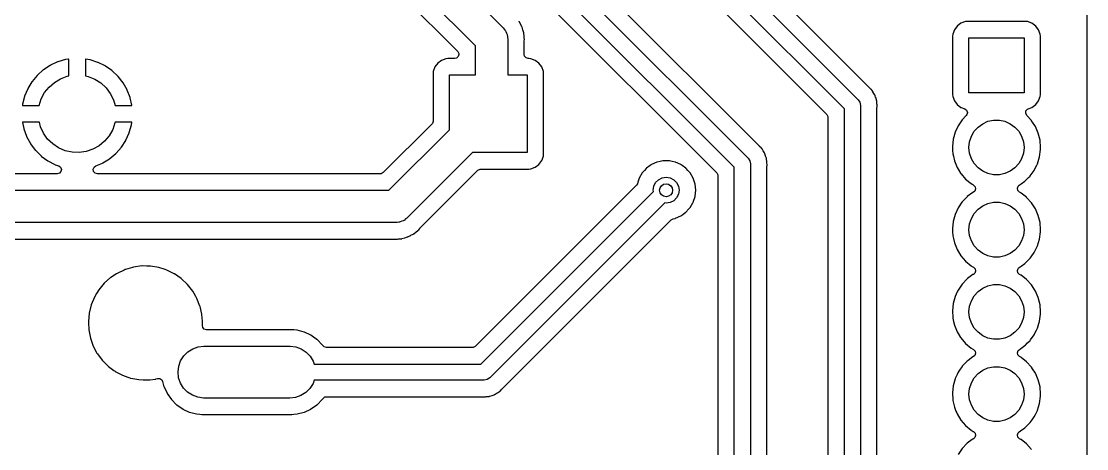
# Model space of a CAD drawing. Extents: x 132 to 182, y -154 to -53.
# Drawn here: x 149.43 to 182.34, y -97.95 to -84.75 of the extents above; entities that cross this region are included whole.
import ezdxf

# ---------------------------------------------------------------- set-up
doc = ezdxf.new("R2010")
doc.units = 0
doc.layers.add('BLACK', color=7, linetype='CONTINUOUS')

msp = doc.modelspace()

# ---------------------------------------------------------------- linework, layer by layer
at = {"layer": 'BLACK', "linetype": 'CONTINUOUS'}
for p, q in [((182.339, -62.702), (182.339, -116.767)), ((160.731, -81.3639), (164.311, -84.9434)), ((163.457, -85.5041), (160.024, -82.0707)), ((165.165, -82.2615), (171.881, -88.9772)), ((172.231, -88.6085), (165.71, -82.0878)), ((171.454, -89.2576), (164.738, -82.5418)), ((159.849, -82.6151), (162.912, -85.6778)), ((164.388, -82.9106), (170.909, -89.4313)), ((171.688, -83.577), (175.28, -87.1692)), ((175.63, -86.8005), (172.233, -83.4033)), ((174.853, -87.4496), (171.261, -83.8573)), ((170.91, -84.2261), (174.308, -87.6233)), ((164.81, -84.7505), (164.807, -84.7451)), ((164.85, -84.8276), (164.81, -84.7505)), ((164.85, -84.8287), (164.85, -84.8276)), ((164.884, -84.8927), (164.85, -84.8287)), ((164.894, -84.9108), (164.884, -84.8927)), ((178.339, -84.8927), (178.252, -85.0093)), ((178.456, -84.8054), (178.339, -84.8927)), ((178.592, -84.7543), (178.456, -84.8054)), ((178.654, -84.7475), (178.592, -84.7543)), ((180.451, -84.7475), (178.654, -84.7475)), ((180.513, -84.7543), (180.451, -84.7475)), ((180.649, -84.8054), (180.513, -84.7543)), ((180.766, -84.8927), (180.649, -84.8054)), ((180.853, -85.0093), (180.766, -84.8927)), ((164.311, -84.9434), (164.315, -84.9478)), ((164.315, -84.9478), (164.345, -84.989)), ((164.345, -84.989), (164.378, -85.0276)), ((164.378, -85.0276), (164.387, -85.046)), ((164.387, -85.046), (164.398, -85.0623)), ((164.398, -85.0623), (164.416, -85.1102)), ((164.416, -85.1102), (164.437, -85.1567)), ((164.437, -85.1567), (164.44, -85.1766)), ((164.44, -85.1766), (164.447, -85.1956)), ((164.447, -85.1956), (164.45, -85.2465)), ((164.895, -84.9159), (164.894, -84.9108)), ((164.898, -84.9207), (164.895, -84.9159)), ((164.9, -84.9266), (164.898, -84.9207)), ((164.924, -85.01), (164.9, -84.9266)), ((164.9, -84.9266), (164.9, -84.9266)), ((164.924, -85.0112), (164.924, -85.01)), ((164.951, -85.1002), (164.924, -85.0112)), ((164.952, -85.1055), (164.951, -85.1002)), ((164.953, -85.1106), (164.952, -85.1055)), ((164.954, -85.1167), (164.953, -85.1106)), ((164.961, -85.2032), (164.954, -85.1167)), ((164.961, -85.2045), (164.961, -85.2032)), ((164.964, -85.2353), (164.961, -85.2045)), ((164.965, -85.2472), (164.964, -85.2353)), ((178.201, -85.1457), (178.194, -85.2079)), ((178.194, -85.2079), (178.194, -87.0041)), ((178.252, -85.0093), (178.201, -85.1457)), ((180.904, -85.1457), (180.853, -85.0093)), ((180.911, -85.2079), (180.904, -85.1457)), ((180.911, -87.0041), (180.911, -85.2079)), ((163.457, -86.4046), (163.457, -85.5041)), ((164.45, -85.2465), (164.457, -85.297)), ((164.457, -85.297), (164.457, -86.4046)), ((164.965, -85.2503), (164.965, -85.2472)), ((164.966, -85.2528), (164.965, -85.2503)), ((164.965, -85.3588), (164.966, -85.3452)), ((164.965, -85.7701), (164.965, -85.3588)), ((164.966, -85.2576), (164.966, -85.2528)), ((164.97, -85.3076), (164.966, -85.2576)), ((164.966, -85.3452), (164.97, -85.3137)), ((164.97, -85.3137), (164.97, -85.3076)), ((164.97, -85.3137), (164.97, -85.3137)), ((178.703, -86.956), (178.703, -85.256)), ((178.703, -85.256), (180.403, -85.256)), ((180.403, -85.256), (180.403, -86.956)), ((162.875, -85.8847), (162.822, -85.8961)), ((162.928, -85.8382), (162.875, -85.8847)), ((162.912, -85.6778), (162.946, -85.7401)), ((162.948, -85.7701), (162.928, -85.8382)), ((162.946, -85.7401), (162.948, -85.7669)), ((162.948, -85.7669), (162.948, -85.7701)), ((164.977, -85.8224), (164.965, -85.7701)), ((165.023, -85.8761), (164.977, -85.8224)), ((165.091, -85.8961), (165.023, -85.8761)), ((150.321, -86.1091), (150.117, -86.2432)), ((150.329, -86.1046), (150.321, -86.1091)), ((150.551, -86.0022), (150.329, -86.1046)), ((150.56, -85.999), (150.551, -86.0022)), ((150.795, -85.9305), (150.56, -85.999)), ((150.804, -85.9286), (150.795, -85.9305)), ((150.884, -85.9178), (150.804, -85.9286)), ((150.897, -85.9198), (150.884, -85.9178)), ((150.901, -85.9335), (150.897, -85.9198)), ((150.901, -86.4358), (150.901, -85.9335)), ((151.414, -85.92), (151.409, -85.9341)), ((151.409, -85.9341), (151.409, -86.4367)), ((151.427, -85.9183), (151.414, -85.92)), ((151.551, -85.9384), (151.427, -85.9183)), ((151.56, -85.9406), (151.551, -85.9384)), ((151.793, -86.0151), (151.56, -85.9406)), ((151.801, -86.0186), (151.793, -86.0151)), ((152.021, -86.1267), (151.801, -86.0186)), ((152.029, -86.1315), (152.021, -86.1267)), ((152.229, -86.2709), (152.029, -86.1315)), ((162.205, -86.1579), (162.154, -86.2943)), ((162.292, -86.0413), (162.205, -86.1579)), ((162.409, -85.954), (162.292, -86.0413)), ((162.545, -85.9029), (162.409, -85.954)), ((162.607, -85.8961), (162.545, -85.9029)), ((162.822, -85.8961), (162.607, -85.8961)), ((165.104, -85.8961), (165.091, -85.8961)), ((165.166, -85.9029), (165.104, -85.8961)), ((165.302, -85.954), (165.166, -85.9029)), ((165.419, -86.0413), (165.302, -85.954)), ((165.506, -86.1579), (165.419, -86.0413)), ((165.557, -86.2943), (165.506, -86.1579)), ((149.92, -86.4184), (149.764, -86.6064)), ((149.927, -86.4117), (149.92, -86.4184)), ((150.109, -86.2489), (149.927, -86.4117)), ((150.117, -86.2432), (150.109, -86.2489)), ((150.45, -86.6338), (150.639, -86.5215)), ((150.639, -86.5215), (150.845, -86.4455)), ((150.845, -86.4455), (150.901, -86.4358)), ((151.409, -86.4367), (151.496, -86.454)), ((151.496, -86.454), (151.7, -86.5354)), ((151.7, -86.5354), (151.886, -86.6526)), ((152.237, -86.2767), (152.229, -86.2709)), ((152.415, -86.4443), (152.237, -86.2767)), ((152.421, -86.4511), (152.415, -86.4443)), ((152.572, -86.6431), (152.421, -86.4511)), ((162.154, -86.2943), (162.147, -86.3565)), ((162.147, -86.3565), (162.147, -87.8347)), ((162.655, -88.0975), (162.655, -86.4046)), ((162.655, -86.4046), (163.457, -86.4046)), ((164.457, -86.4046), (165.055, -86.4046)), ((165.055, -86.4046), (165.055, -88.8046)), ((165.564, -86.3565), (165.557, -86.2943)), ((165.564, -88.8527), (165.564, -86.3565)), ((149.627, -86.8313), (149.533, -87.0568)), ((149.632, -86.823), (149.627, -86.8313)), ((149.759, -86.614), (149.632, -86.823)), ((149.764, -86.6064), (149.759, -86.614)), ((150.149, -86.951), (150.285, -86.7786)), ((150.285, -86.7786), (150.45, -86.6338)), ((151.886, -86.6526), (152.047, -86.8016)), ((152.047, -86.8016), (152.179, -86.9776)), ((152.578, -86.6509), (152.572, -86.6431)), ((152.699, -86.8632), (152.578, -86.6509)), ((152.703, -86.8716), (152.699, -86.8632)), ((152.792, -87.0995), (152.703, -86.8716)), ((175.633, -86.8029), (175.63, -86.8005)), ((175.684, -86.8511), (175.633, -86.8029)), ((175.689, -86.8561), (175.684, -86.8511)), ((175.684, -86.8511), (175.684, -86.8511)), ((175.693, -86.8623), (175.689, -86.8561)), ((175.696, -86.8655), (175.693, -86.8623)), ((175.698, -86.8685), (175.696, -86.8655)), ((175.706, -86.8769), (175.698, -86.8685)), ((175.698, -86.8685), (175.698, -86.8685)), ((175.709, -86.8817), (175.706, -86.8769)), ((149.53, -87.0657), (149.47, -87.3026)), ((149.533, -87.0568), (149.53, -87.0657)), ((149.983, -87.3506), (150.047, -87.1454)), ((150.047, -87.1454), (150.149, -86.951)), ((152.179, -86.9776), (152.276, -87.1746)), ((152.276, -87.1746), (152.325, -87.3506)), ((152.794, -87.1084), (152.792, -87.0995)), ((152.846, -87.3367), (152.794, -87.1084)), ((175.28, -87.1692), (175.28, -87.1692)), ((175.28, -87.1692), (175.334, -87.2503)), ((175.743, -86.9393), (175.709, -86.8817)), ((175.709, -86.8817), (175.709, -86.8817)), ((175.746, -86.943), (175.743, -86.9393)), ((175.786, -87.0041), (175.746, -86.943)), ((175.788, -87.0109), (175.786, -87.0041)), ((175.791, -87.0164), (175.788, -87.0109)), ((175.794, -87.0218), (175.791, -87.0164)), ((175.797, -87.0281), (175.794, -87.0218)), ((175.8, -87.0351), (175.797, -87.0281)), ((175.82, -87.0975), (175.8, -87.0351)), ((175.8, -87.0351), (175.8, -87.0351)), ((175.821, -87.1017), (175.82, -87.0975)), ((175.846, -87.1703), (175.821, -87.1017)), ((175.847, -87.1776), (175.846, -87.1703)), ((175.848, -87.1834), (175.847, -87.1776)), ((175.85, -87.1894), (175.848, -87.1834)), ((175.852, -87.1964), (175.85, -87.1894)), ((175.852, -87.2037), (175.852, -87.1964)), ((175.858, -87.2691), (175.852, -87.2037)), ((175.852, -87.2037), (175.852, -87.2037)), ((178.194, -87.0041), (178.201, -87.0663)), ((178.201, -87.0663), (178.252, -87.2027)), ((178.252, -87.2027), (178.339, -87.3193)), ((180.403, -86.956), (178.703, -86.956)), ((180.766, -87.3193), (180.853, -87.2027)), ((180.853, -87.2027), (180.904, -87.0663)), ((180.904, -87.0663), (180.911, -87.0041)), ((149.468, -87.3118), (149.466, -87.3326)), ((149.466, -87.3326), (149.469, -87.3473)), ((149.47, -87.3026), (149.468, -87.3118)), ((149.469, -87.3473), (149.481, -87.3506)), ((149.481, -87.3506), (149.983, -87.3506)), ((152.325, -87.3506), (152.831, -87.3506)), ((152.831, -87.3506), (152.845, -87.3466)), ((152.845, -87.3466), (152.846, -87.3367)), ((174.853, -116.429), (174.853, -87.4496)), ((175.334, -87.2503), (175.353, -87.346)), ((175.353, -87.346), (175.353, -116.429)), ((175.858, -87.2735), (175.858, -87.2691)), ((175.861, -87.2981), (175.858, -87.2735)), ((175.861, -87.3017), (175.861, -87.2981)), ((175.861, -87.2981), (175.861, -87.2981)), ((175.861, -87.3098), (175.861, -87.3017)), ((175.862, -87.32), (175.861, -87.3098)), ((175.861, -87.4131), (175.863, -87.3941)), ((175.861, -116.512), (175.861, -87.4131)), ((175.864, -87.3473), (175.862, -87.32)), ((175.863, -87.3941), (175.865, -87.3799)), ((175.866, -87.3727), (175.864, -87.3473)), ((175.865, -87.3799), (175.866, -87.3727)), ((178.339, -87.3193), (178.456, -87.4066)), ((178.456, -87.4066), (178.464, -87.4098)), ((178.464, -87.4098), (178.464, -87.4098)), ((178.464, -87.4098), (178.573, -87.4505)), ((178.573, -87.4505), (178.63, -87.4932)), ((178.63, -87.4932), (178.655, -87.5597)), ((180.454, -87.5886), (180.463, -87.5181)), ((180.463, -87.5181), (180.508, -87.4634)), ((180.508, -87.4634), (180.534, -87.4497)), ((180.534, -87.4497), (180.641, -87.4098)), ((180.641, -87.4098), (180.649, -87.4066)), ((180.649, -87.4066), (180.766, -87.3193)), ((149.47, -87.8622), (149.468, -87.8781)), ((149.482, -87.8586), (149.47, -87.8622)), ((149.987, -87.8586), (149.482, -87.8586)), ((150.024, -88.0052), (149.987, -87.8586)), ((152.326, -87.8586), (152.322, -87.8847)), ((152.827, -87.8586), (152.326, -87.8586)), ((152.84, -87.8623), (152.827, -87.8586)), ((152.843, -87.8766), (152.84, -87.8623)), ((162.147, -87.8347), (162.127, -87.9028)), ((174.308, -87.6233), (174.342, -87.6856)), ((174.342, -87.6856), (174.344, -87.7124)), ((174.344, -87.7124), (174.344, -116.473)), ((178.493, -87.7881), (178.367, -87.9727)), ((178.62, -87.6556), (178.493, -87.7881)), ((178.639, -87.6291), (178.62, -87.6556)), ((178.655, -87.5597), (178.639, -87.6291)), ((179.128, -87.9099), (179.29, -87.8376)), ((179.29, -87.8376), (179.464, -87.8007)), ((179.464, -87.8007), (179.641, -87.8007)), ((179.641, -87.8007), (179.815, -87.8376)), ((179.815, -87.8376), (179.978, -87.9099)), ((180.485, -87.6525), (180.454, -87.5886)), ((180.629, -87.8105), (180.485, -87.6525)), ((180.633, -87.8143), (180.629, -87.8105)), ((180.635, -87.8186), (180.633, -87.8143)), ((180.664, -87.8623), (180.635, -87.8186)), ((180.635, -87.8186), (180.635, -87.8186)), ((180.754, -88.0018), (180.664, -87.8623)), ((149.468, -87.8781), (149.504, -88.0577)), ((149.504, -88.0577), (149.506, -88.0667)), ((149.506, -88.0667), (149.589, -88.2968)), ((150.116, -88.2046), (150.024, -88.0052)), ((152.252, -88.0927), (152.144, -88.2843)), ((152.322, -87.8847), (152.252, -88.0927)), ((152.663, -88.4176), (152.763, -88.1947)), ((152.763, -88.1947), (152.766, -88.1859)), ((152.766, -88.1859), (152.833, -87.9506)), ((152.833, -87.9506), (152.834, -87.9414)), ((152.834, -87.9414), (152.843, -87.8766)), ((162.11, -87.9238), (160.611, -89.4223)), ((160.785, -89.9677), (162.655, -88.0975)), ((162.127, -87.9028), (162.11, -87.9238)), ((178.273, -88.1753), (178.214, -88.3906)), ((178.367, -87.9727), (178.273, -88.1753)), ((178.776, -88.3003), (178.865, -88.1464)), ((178.865, -88.1464), (178.984, -88.0143)), ((178.984, -88.0143), (179.128, -87.9099)), ((179.978, -87.9099), (180.121, -88.0143)), ((180.121, -88.0143), (180.24, -88.1464)), ((180.24, -88.1464), (180.329, -88.3003)), ((180.843, -88.2067), (180.754, -88.0018)), ((149.589, -88.2968), (149.593, -88.3054)), ((149.593, -88.3054), (149.709, -88.5208)), ((149.709, -88.5208), (149.714, -88.5286)), ((150.243, -88.3839), (150.116, -88.2046)), ((150.4, -88.5372), (150.243, -88.3839)), ((152.004, -88.4531), (151.835, -88.5936)), ((152.144, -88.2843), (152.004, -88.4531)), ((152.526, -88.6315), (152.658, -88.4258)), ((152.658, -88.4258), (152.663, -88.4176)), ((178.214, -88.3906), (178.19, -88.6127)), ((178.703, -88.646), (178.721, -88.4693)), ((178.721, -88.4693), (178.776, -88.3003)), ((180.329, -88.3003), (180.384, -88.4693)), ((180.384, -88.4693), (180.403, -88.646)), ((180.897, -88.4234), (180.843, -88.2067)), ((180.916, -88.646), (180.897, -88.4234)), ((149.714, -88.5286), (149.86, -88.7246)), ((149.86, -88.7246), (149.866, -88.7316)), ((149.866, -88.7316), (150.04, -88.9037)), ((150.583, -88.6592), (150.4, -88.5372)), ((150.785, -88.7459), (150.583, -88.6592)), ((150.999, -88.7943), (150.785, -88.7459)), ((151.218, -88.803), (150.999, -88.7943)), ((151.436, -88.7714), (151.218, -88.803)), ((151.643, -88.7009), (151.436, -88.7714)), ((151.835, -88.5936), (151.643, -88.7009)), ((152.166, -88.9873), (152.352, -88.8293)), ((152.352, -88.8293), (152.359, -88.8227)), ((152.359, -88.8227), (152.52, -88.6389)), ((152.52, -88.6389), (152.526, -88.6315)), ((163.363, -88.8046), (161.346, -90.8213)), ((165.055, -88.8046), (163.363, -88.8046)), ((165.557, -88.9149), (165.564, -88.8527)), ((172.234, -88.6109), (172.231, -88.6085)), ((172.285, -88.6591), (172.234, -88.6109)), ((172.29, -88.6641), (172.285, -88.6591)), ((172.285, -88.6591), (172.285, -88.6591)), ((172.294, -88.6703), (172.29, -88.6641)), ((172.297, -88.6735), (172.294, -88.6703)), ((172.299, -88.6765), (172.297, -88.6735)), ((172.307, -88.6849), (172.299, -88.6765)), ((172.299, -88.6765), (172.299, -88.6765)), ((172.31, -88.6897), (172.307, -88.6849)), ((172.344, -88.7473), (172.31, -88.6897)), ((172.31, -88.6897), (172.31, -88.6897)), ((172.347, -88.751), (172.344, -88.7473)), ((172.387, -88.8121), (172.347, -88.751)), ((172.389, -88.8189), (172.387, -88.8121)), ((172.392, -88.8244), (172.389, -88.8189)), ((172.395, -88.8298), (172.392, -88.8244)), ((172.398, -88.8361), (172.395, -88.8298)), ((172.401, -88.8431), (172.398, -88.8361)), ((172.421, -88.9055), (172.401, -88.8431)), ((172.401, -88.8431), (172.401, -88.8431)), ((178.19, -88.6127), (178.19, -88.6178)), ((178.19, -88.6178), (178.19, -88.6179)), ((178.19, -88.6179), (178.198, -88.7473)), ((178.198, -88.7473), (178.203, -88.8357)), ((178.203, -88.8357), (178.204, -88.8408)), ((178.204, -88.8408), (178.204, -88.8408)), ((178.204, -88.8408), (178.221, -88.9149)), ((178.721, -88.8227), (178.703, -88.646)), ((178.776, -88.9917), (178.721, -88.8227)), ((180.384, -88.8227), (180.329, -88.9917)), ((180.403, -88.646), (180.384, -88.8227)), ((180.885, -88.9341), (180.914, -88.7126)), ((180.914, -88.7092), (180.916, -88.6494)), ((180.914, -88.7126), (180.914, -88.7092)), ((180.916, -88.6494), (180.916, -88.646)), ((180.916, -88.6494), (180.916, -88.6494)), ((150.04, -88.9037), (150.047, -88.9098)), ((150.047, -88.9098), (150.244, -89.0544)), ((150.244, -89.0544), (150.252, -89.0593)), ((150.252, -89.0593), (150.468, -89.1731)), ((150.468, -89.1731), (150.477, -89.1769)), ((150.477, -89.1769), (150.584, -89.2143)), ((151.728, -89.2174), (151.942, -89.1257)), ((151.942, -89.1257), (151.95, -89.1214)), ((151.95, -89.1214), (152.158, -88.9927)), ((152.158, -88.9927), (152.166, -88.9873)), ((165.302, -89.2552), (165.419, -89.1679)), ((165.419, -89.1679), (165.506, -89.0513)), ((165.506, -89.0513), (165.557, -88.9149)), ((168.886, -89.1805), (168.856, -89.2021)), ((168.891, -89.1766), (168.886, -89.1805)), ((168.886, -89.1805), (168.886, -89.1805)), ((168.897, -89.1739), (168.891, -89.1766)), ((169.06, -89.1016), (168.897, -89.1739)), ((168.897, -89.1739), (168.897, -89.1739)), ((169.066, -89.0989), (169.06, -89.1016)), ((169.06, -89.1016), (169.06, -89.1016)), ((169.159, -89.0791), (169.066, -89.0989)), ((169.246, -89.0606), (169.159, -89.0791)), ((169.253, -89.0592), (169.246, -89.0606)), ((169.246, -89.0606), (169.246, -89.0606)), ((169.443, -89.0592), (169.253, -89.0592)), ((169.45, -89.0606), (169.443, -89.0592)), ((169.537, -89.0791), (169.45, -89.0606)), ((169.45, -89.0606), (169.45, -89.0606)), ((169.63, -89.0989), (169.537, -89.0791)), ((169.636, -89.1016), (169.63, -89.0989)), ((169.799, -89.1739), (169.636, -89.1016)), ((169.636, -89.1016), (169.636, -89.1016)), ((169.805, -89.1766), (169.799, -89.1739)), ((169.799, -89.1739), (169.799, -89.1739)), ((169.81, -89.1805), (169.805, -89.1766)), ((169.84, -89.2021), (169.81, -89.1805)), ((169.81, -89.1805), (169.81, -89.1805)), ((171.881, -88.9772), (171.935, -89.0583)), ((171.935, -89.0583), (171.954, -89.154)), ((171.954, -89.154), (171.954, -115.473)), ((172.422, -88.9097), (172.421, -88.9055)), ((172.447, -88.9783), (172.422, -88.9097)), ((172.448, -88.9856), (172.447, -88.9783)), ((172.449, -88.9914), (172.448, -88.9856)), ((172.451, -88.9974), (172.449, -88.9914)), ((172.453, -89.0044), (172.451, -88.9974)), ((172.453, -89.0117), (172.453, -89.0044)), ((172.459, -89.0771), (172.453, -89.0117)), ((172.453, -89.0117), (172.453, -89.0117)), ((172.459, -89.0815), (172.459, -89.0771)), ((172.463, -89.1097), (172.459, -89.0815)), ((172.463, -89.1178), (172.463, -89.1097)), ((172.463, -89.128), (172.463, -89.1178)), ((172.467, -89.1732), (172.463, -89.128)), ((172.466, -89.1879), (172.467, -89.1807)), ((172.467, -89.1807), (172.467, -89.1732)), ((178.221, -88.9149), (178.252, -89.0536)), ((178.252, -89.0536), (178.336, -89.2606)), ((178.865, -89.1456), (178.776, -88.9917)), ((178.984, -89.2777), (178.865, -89.1456)), ((180.24, -89.1456), (180.121, -89.2777)), ((180.329, -88.9917), (180.24, -89.1456)), ((180.8, -89.1879), (180.818, -89.1525)), ((180.818, -89.1525), (180.82, -89.1478)), ((180.818, -89.1525), (180.818, -89.1525)), ((180.82, -89.1478), (180.885, -88.9341)), ((150.542, -89.4592), (141.41, -89.4592)), ((150.605, -89.4425), (150.542, -89.4592)), ((150.584, -89.2143), (150.642, -89.2556)), ((150.654, -89.3913), (150.605, -89.4425)), ((150.642, -89.2556), (150.668, -89.3216)), ((150.668, -89.3216), (150.654, -89.3913)), ((151.653, -89.3153), (151.683, -89.2507)), ((151.664, -89.3856), (151.653, -89.3153)), ((151.71, -89.4392), (151.664, -89.3856)), ((151.683, -89.2507), (151.728, -89.2174)), ((151.778, -89.4592), (151.71, -89.4392)), ((160.522, -89.4592), (151.778, -89.4592)), ((160.549, -89.4563), (160.522, -89.4592)), ((160.611, -89.4223), (160.549, -89.4563)), ((161.744, -91.1427), (163.536, -89.35)), ((163.536, -89.35), (163.599, -89.316)), ((163.599, -89.316), (163.625, -89.3131)), ((163.625, -89.3131), (165.104, -89.3131)), ((165.104, -89.3131), (165.166, -89.3063)), ((165.166, -89.3063), (165.302, -89.2552)), ((168.609, -89.4308), (168.513, -89.5962)), ((168.68, -89.3523), (168.609, -89.4308)), ((168.732, -89.2938), (168.68, -89.3523)), ((168.737, -89.2888), (168.732, -89.2938)), ((168.732, -89.2938), (168.732, -89.2938)), ((168.856, -89.2021), (168.737, -89.2888)), ((169.959, -89.2888), (169.84, -89.2021)), ((169.964, -89.2938), (169.959, -89.2888)), ((170.016, -89.3523), (169.964, -89.2938)), ((169.964, -89.2938), (169.964, -89.2938)), ((170.087, -89.4308), (170.016, -89.3523)), ((170.183, -89.5962), (170.087, -89.4308)), ((170.909, -89.4313), (170.943, -89.4936)), ((170.943, -89.4936), (170.945, -89.5204)), ((171.454, -115.369), (171.454, -89.2576)), ((172.463, -89.2211), (172.464, -89.2021)), ((172.463, -115.46), (172.463, -89.2211)), ((172.464, -89.2021), (172.466, -89.1879)), ((172.466, -89.1879), (172.466, -89.1879)), ((178.336, -89.2606), (178.37, -89.316)), ((178.37, -89.316), (178.445, -89.4392)), ((178.445, -89.4392), (178.453, -89.4511)), ((178.453, -89.4511), (178.456, -89.455)), ((178.456, -89.455), (178.459, -89.4585)), ((178.459, -89.4585), (178.599, -89.6199)), ((179.128, -89.3821), (178.984, -89.2777)), ((179.29, -89.4544), (179.128, -89.3821)), ((179.464, -89.4913), (179.29, -89.4544)), ((179.641, -89.4913), (179.464, -89.4913)), ((179.815, -89.4544), (179.641, -89.4913)), ((179.978, -89.3821), (179.815, -89.4544)), ((180.121, -89.2777), (179.978, -89.3821)), ((180.594, -89.5251), (180.718, -89.3523)), ((180.718, -89.3523), (180.721, -89.3481)), ((180.721, -89.3481), (180.8, -89.1879)), ((168.428, -89.8152), (163.45, -94.7929)), ((168.459, -89.765), (168.428, -89.8152)), ((168.474, -89.7176), (168.459, -89.765)), ((168.513, -89.5962), (168.474, -89.7176)), ((168.968, -89.8441), (169.024, -89.7326)), ((169.024, -89.7326), (169.113, -89.6441)), ((169.113, -89.6441), (169.224, -89.5873)), ((169.224, -89.5873), (169.348, -89.5677)), ((169.348, -89.5677), (169.472, -89.5873)), ((169.472, -89.5873), (169.583, -89.6441)), ((169.583, -89.6441), (169.672, -89.7326)), ((169.672, -89.7326), (169.728, -89.8441)), ((170.242, -89.7778), (170.183, -89.5962)), ((170.262, -89.9677), (170.242, -89.7778)), ((170.945, -89.5204), (170.945, -115.107)), ((178.599, -89.6199), (178.771, -89.7626)), ((178.771, -89.7626), (178.822, -89.7928)), ((178.822, -89.7928), (178.844, -89.8055)), ((178.844, -89.8055), (178.893, -89.8571)), ((180.201, -89.9079), (180.226, -89.8415)), ((180.226, -89.8415), (180.253, -89.8149)), ((180.253, -89.8149), (180.314, -89.7715)), ((180.314, -89.7715), (180.432, -89.6872)), ((180.432, -89.6872), (180.495, -89.6248)), ((180.495, -89.6248), (180.545, -89.5751)), ((180.545, -89.5751), (180.591, -89.5295)), ((180.591, -89.5295), (180.594, -89.5251)), ((141.348, -89.9677), (160.785, -89.9677)), ((167.671, -91.2909), (168.954, -90.0078)), ((168.948, -89.9677), (168.968, -89.8441)), ((168.954, -90.0078), (168.948, -89.9677)), ((169.728, -90.0913), (169.672, -90.2028)), ((169.728, -89.8441), (169.748, -89.9677)), ((169.748, -89.9677), (169.728, -90.0913)), ((170.183, -90.3393), (170.242, -90.1576)), ((170.242, -90.1576), (170.253, -90.0481)), ((170.253, -90.0481), (170.261, -89.9743)), ((170.261, -89.9743), (170.262, -89.9677)), ((178.648, -90.1666), (178.493, -90.3281)), ((178.652, -90.1635), (178.648, -90.1666)), ((178.822, -90.0356), (178.652, -90.1635)), ((178.826, -90.0325), (178.822, -90.0356)), ((178.822, -90.0356), (178.822, -90.0356)), ((178.839, -90.026), (178.826, -90.0325)), ((178.879, -89.9927), (178.839, -90.026)), ((178.906, -89.9269), (178.879, -89.9927)), ((178.893, -89.8571), (178.906, -89.9269)), ((180.216, -89.9774), (180.201, -89.9079)), ((180.266, -90.0278), (180.216, -89.9774)), ((180.307, -90.0506), (180.266, -90.0278)), ((180.311, -90.0538), (180.307, -90.0506)), ((180.478, -90.1858), (180.311, -90.0538)), ((180.311, -90.0538), (180.311, -90.0538)), ((169.308, -90.3614), (168.025, -91.6445)), ((169.348, -90.3677), (169.308, -90.3614)), ((169.472, -90.3481), (169.348, -90.3677)), ((169.583, -90.2913), (169.472, -90.3481)), ((169.672, -90.2028), (169.583, -90.2913)), ((170.087, -90.5047), (170.174, -90.3543)), ((170.174, -90.3543), (170.179, -90.345)), ((170.179, -90.345), (170.183, -90.3393)), ((170.179, -90.345), (170.179, -90.345)), ((178.486, -90.3393), (178.367, -90.5127)), ((178.49, -90.3324), (178.486, -90.3393)), ((178.493, -90.3281), (178.49, -90.3324)), ((178.49, -90.3324), (178.49, -90.3324)), ((178.984, -90.5543), (179.128, -90.4499)), ((179.128, -90.4499), (179.29, -90.3776)), ((179.29, -90.3776), (179.464, -90.3407)), ((179.464, -90.3407), (179.641, -90.3407)), ((179.641, -90.3407), (179.815, -90.3776)), ((179.815, -90.3776), (179.978, -90.4499)), ((179.978, -90.4499), (180.121, -90.5543)), ((180.478, -90.1859), (180.478, -90.1858)), ((180.482, -90.1891), (180.478, -90.1859)), ((180.633, -90.3543), (180.482, -90.1891)), ((180.754, -90.5418), (180.633, -90.3543)), ((161.341, -90.8256), (161.3, -90.8556)), ((161.346, -90.8213), (161.341, -90.8256)), ((169.636, -90.8338), (169.799, -90.7615)), ((169.799, -90.7615), (169.805, -90.7588)), ((169.799, -90.7615), (169.799, -90.7615)), ((169.805, -90.7588), (169.821, -90.7467)), ((169.821, -90.7467), (169.871, -90.7106)), ((169.871, -90.7106), (169.959, -90.6466)), ((169.959, -90.6466), (170.054, -90.5418)), ((170.054, -90.5418), (170.083, -90.5096)), ((170.083, -90.5096), (170.087, -90.5047)), ((170.083, -90.5096), (170.083, -90.5096)), ((178.273, -90.7153), (178.214, -90.9306)), ((178.367, -90.5127), (178.273, -90.7153)), ((178.776, -90.8403), (178.865, -90.6864)), ((178.865, -90.6864), (178.984, -90.5543)), ((180.121, -90.5543), (180.24, -90.6864)), ((180.24, -90.6864), (180.329, -90.8403)), ((180.843, -90.7467), (180.754, -90.5418)), ((180.897, -90.9634), (180.843, -90.7467)), ((160.992, -90.9677), (141.555, -90.9677)), ((161.043, -90.9605), (160.992, -90.9677)), ((161.094, -90.9573), (161.043, -90.9605)), ((161.113, -90.9505), (161.094, -90.9573)), ((161.133, -90.9476), (161.113, -90.9505)), ((161.179, -90.9265), (161.133, -90.9476)), ((161.227, -90.9092), (161.179, -90.9265)), ((161.243, -90.8973), (161.227, -90.9092)), ((161.262, -90.8889), (161.243, -90.8973)), ((161.3, -90.8556), (161.262, -90.8889)), ((161.706, -91.1868), (161.736, -91.1514)), ((161.736, -91.1514), (161.744, -91.1427)), ((164.273, -96.1155), (169.504, -90.8841)), ((169.504, -90.8841), (169.567, -90.8499)), ((169.567, -90.8499), (169.624, -90.8379)), ((169.624, -90.8379), (169.63, -90.8365)), ((169.624, -90.8379), (169.624, -90.8379)), ((169.63, -90.8365), (169.636, -90.8338)), ((178.214, -90.9306), (178.19, -91.1527)), ((178.19, -91.1527), (178.19, -91.1578)), ((178.19, -91.1578), (178.19, -91.1579)), ((178.19, -91.1579), (178.196, -91.2522)), ((178.703, -91.186), (178.721, -91.0093)), ((178.721, -91.0093), (178.776, -90.8403)), ((180.329, -90.8403), (180.384, -91.0093)), ((180.384, -91.0093), (180.403, -91.186)), ((180.916, -91.186), (180.897, -90.9634)), ((141.818, -91.4762), (160.93, -91.4762)), ((160.93, -91.4762), (160.944, -91.4769)), ((160.944, -91.4769), (160.976, -91.4804)), ((160.976, -91.4804), (160.976, -91.4804)), ((160.976, -91.4804), (160.982, -91.481)), ((160.982, -91.481), (161.008, -91.4787)), ((161.008, -91.4787), (161.032, -91.4767)), ((161.032, -91.4767), (161.037, -91.4763)), ((161.037, -91.4763), (161.039, -91.4762)), ((161.039, -91.4762), (161.042, -91.4762)), ((161.042, -91.4762), (161.054, -91.475)), ((161.054, -91.475), (161.085, -91.472)), ((161.085, -91.472), (161.086, -91.4719)), ((161.086, -91.4719), (161.13, -91.468)), ((161.13, -91.468), (161.179, -91.4638)), ((161.179, -91.4638), (161.184, -91.4623)), ((161.184, -91.4623), (161.189, -91.4618)), ((161.189, -91.4618), (161.278, -91.4349)), ((161.278, -91.4349), (161.279, -91.4346)), ((161.279, -91.4346), (161.363, -91.4103)), ((161.363, -91.4103), (161.369, -91.4086)), ((161.363, -91.4103), (161.363, -91.4103)), ((161.369, -91.4086), (161.373, -91.4062)), ((161.373, -91.4062), (161.378, -91.4046)), ((161.378, -91.4046), (161.384, -91.4017)), ((161.384, -91.4017), (161.461, -91.361)), ((161.461, -91.361), (161.462, -91.3604)), ((161.462, -91.3604), (161.539, -91.3204)), ((161.539, -91.3204), (161.544, -91.3176)), ((161.544, -91.3176), (161.548, -91.3143)), ((161.548, -91.3143), (161.553, -91.3118)), ((161.553, -91.3118), (161.625, -91.253)), ((161.625, -91.253), (161.626, -91.2523)), ((161.626, -91.2523), (161.665, -91.221)), ((161.665, -91.221), (161.668, -91.2185)), ((161.668, -91.2178), (161.673, -91.2141)), ((161.668, -91.2185), (161.668, -91.2178)), ((161.673, -91.2141), (161.706, -91.1868)), ((163.624, -95.3383), (167.671, -91.2909)), ((167.671, -91.2909), (167.671, -91.2909)), ((178.196, -91.2522), (178.203, -91.3757)), ((178.203, -91.3757), (178.204, -91.3808)), ((178.204, -91.3808), (178.204, -91.3808)), ((178.204, -91.3808), (178.222, -91.4624)), ((178.222, -91.4624), (178.252, -91.5936)), ((178.721, -91.3627), (178.703, -91.186)), ((178.776, -91.5317), (178.721, -91.3627)), ((180.384, -91.3627), (180.329, -91.5317)), ((180.403, -91.186), (180.384, -91.3627)), ((180.82, -91.6878), (180.883, -91.4804)), ((180.883, -91.479), (180.885, -91.4741)), ((180.883, -91.4804), (180.883, -91.479)), ((180.883, -91.479), (180.883, -91.479)), ((180.885, -91.4741), (180.914, -91.2526)), ((180.914, -91.2526), (180.915, -91.221)), ((180.915, -91.221), (180.916, -91.1894)), ((180.916, -91.1894), (180.916, -91.186)), ((180.916, -91.1894), (180.916, -91.1894)), ((168.025, -91.6445), (163.904, -95.7651)), ((168.025, -91.6445), (168.025, -91.6445)), ((178.252, -91.5936), (178.336, -91.8006)), ((178.336, -91.8006), (178.453, -91.9911)), ((178.865, -91.6856), (178.776, -91.5317)), ((178.984, -91.8177), (178.865, -91.6856)), ((180.24, -91.6856), (180.121, -91.8177)), ((180.329, -91.5317), (180.24, -91.6856)), ((180.721, -91.8881), (180.82, -91.6878)), ((178.453, -91.9911), (178.599, -92.1599)), ((179.128, -91.9221), (178.984, -91.8177)), ((179.29, -91.9944), (179.128, -91.9221)), ((179.464, -92.0313), (179.29, -91.9944)), ((179.641, -92.0313), (179.464, -92.0313)), ((179.815, -91.9944), (179.641, -92.0313)), ((179.978, -91.9221), (179.815, -91.9944)), ((180.121, -91.8177), (179.978, -91.9221)), ((180.502, -92.1579), (180.587, -92.0731)), ((180.587, -92.0731), (180.591, -92.0695)), ((180.591, -92.0695), (180.623, -92.024)), ((180.623, -92.024), (180.718, -91.8923)), ((180.718, -91.8923), (180.721, -91.8881)), ((152.604, -92.4345), (152.408, -92.5251)), ((152.641, -92.4176), (152.604, -92.4345)), ((152.645, -92.4157), (152.641, -92.4176)), ((152.641, -92.4176), (152.641, -92.4176)), ((152.864, -92.352), (152.645, -92.4157)), ((152.892, -92.3438), (152.864, -92.352)), ((152.896, -92.3425), (152.892, -92.3438)), ((152.892, -92.3438), (152.892, -92.3438)), ((153.155, -92.3073), (152.896, -92.3425)), ((153.16, -92.3073), (153.155, -92.3073)), ((153.303, -92.3092), (153.16, -92.3073)), ((153.16, -92.3073), (153.16, -92.3073)), ((153.416, -92.3107), (153.303, -92.3092)), ((153.674, -92.3527), (153.416, -92.3107)), ((153.679, -92.3541), (153.674, -92.3527)), ((153.877, -92.4176), (153.679, -92.3541)), ((153.923, -92.4324), (153.877, -92.4176)), ((153.927, -92.4345), (153.923, -92.4324)), ((154.154, -92.5459), (153.927, -92.4345)), ((153.927, -92.4345), (153.927, -92.4345)), ((178.599, -92.1599), (178.771, -92.3026)), ((178.771, -92.3026), (178.785, -92.3107)), ((178.785, -92.3107), (178.844, -92.3455)), ((178.844, -92.3455), (178.893, -92.3971)), ((178.906, -92.4669), (178.879, -92.5327)), ((178.893, -92.3971), (178.906, -92.4669)), ((180.201, -92.4479), (180.226, -92.3815)), ((180.216, -92.5174), (180.201, -92.4479)), ((180.226, -92.3815), (180.253, -92.3549)), ((180.253, -92.3549), (180.314, -92.3114)), ((180.314, -92.3114), (180.432, -92.2272)), ((180.432, -92.2272), (180.502, -92.1579)), ((152.189, -92.6684), (151.994, -92.8424)), ((152.193, -92.6658), (152.189, -92.6684)), ((152.37, -92.5502), (152.193, -92.6658)), ((152.193, -92.6658), (152.193, -92.6658)), ((152.408, -92.5251), (152.37, -92.5502)), ((154.158, -92.548), (154.154, -92.5459)), ((154.372, -92.697), (154.158, -92.548)), ((154.563, -92.8761), (154.372, -92.697)), ((178.648, -92.7066), (178.493, -92.8681)), ((178.66, -92.697), (178.648, -92.7066)), ((178.822, -92.5756), (178.66, -92.697)), ((178.826, -92.5725), (178.822, -92.5756)), ((178.822, -92.5756), (178.822, -92.5756)), ((178.839, -92.566), (178.826, -92.5725)), ((178.879, -92.5327), (178.839, -92.566)), ((180.266, -92.5678), (180.216, -92.5174)), ((180.307, -92.5906), (180.266, -92.5678)), ((180.311, -92.5938), (180.307, -92.5906)), ((180.478, -92.7258), (180.311, -92.5938)), ((180.311, -92.5938), (180.311, -92.5938)), ((180.478, -92.7259), (180.478, -92.7258)), ((180.482, -92.7291), (180.478, -92.7259)), ((180.633, -92.8943), (180.482, -92.7291)), ((151.825, -93.0474), (151.757, -93.1582)), ((151.827, -93.0434), (151.825, -93.0474)), ((151.994, -92.8424), (151.827, -93.0434)), ((154.725, -93.0813), (154.563, -92.8761)), ((154.766, -93.1542), (154.725, -93.0813)), ((178.352, -93.0854), (178.31, -93.1759)), ((178.367, -93.0527), (178.352, -93.0854)), ((178.405, -92.9972), (178.367, -93.0527)), ((178.49, -92.8724), (178.405, -92.9972)), ((178.493, -92.8681), (178.49, -92.8724)), ((178.49, -92.8724), (178.49, -92.8724)), ((178.865, -93.2264), (178.984, -93.0943)), ((178.984, -93.0943), (179.128, -92.9899)), ((179.128, -92.9899), (179.29, -92.9176)), ((179.29, -92.9176), (179.464, -92.8807)), ((179.464, -92.8807), (179.641, -92.8807)), ((179.641, -92.8807), (179.815, -92.9176)), ((179.815, -92.9176), (179.978, -92.9899)), ((179.978, -92.9899), (180.121, -93.0943)), ((180.121, -93.0943), (180.24, -93.2264)), ((180.754, -93.0818), (180.633, -92.8943)), ((180.843, -93.2867), (180.754, -93.0818)), ((151.691, -93.2668), (151.59, -93.5079)), ((151.757, -93.1582), (151.691, -93.2668)), ((154.821, -93.2506), (154.766, -93.1542)), ((154.854, -93.3082), (154.821, -93.2506)), ((154.856, -93.3126), (154.854, -93.3082)), ((154.947, -93.5475), (154.856, -93.3126)), ((154.856, -93.3126), (154.856, -93.3126)), ((178.273, -93.2553), (178.214, -93.4706)), ((178.31, -93.1759), (178.273, -93.2553)), ((178.721, -93.5493), (178.776, -93.3803)), ((178.776, -93.3803), (178.865, -93.2264)), ((180.24, -93.2264), (180.329, -93.3803)), ((180.329, -93.3803), (180.384, -93.5493)), ((180.897, -93.5034), (180.843, -93.2867)), ((151.526, -93.7612), (151.5, -94.0213)), ((151.59, -93.5079), (151.526, -93.7612)), ((154.949, -93.5518), (154.947, -93.5475)), ((154.95, -93.5564), (154.949, -93.5518)), ((155.004, -93.7926), (154.95, -93.5564)), ((178.214, -93.4706), (178.19, -93.6927)), ((178.19, -93.6927), (178.19, -93.6978)), ((178.19, -93.6978), (178.19, -93.6979)), ((178.19, -93.6979), (178.202, -93.9031)), ((178.703, -93.726), (178.721, -93.5493)), ((178.721, -93.9027), (178.703, -93.726)), ((180.384, -93.5493), (180.403, -93.726)), ((180.403, -93.726), (180.384, -93.9027)), ((180.916, -93.726), (180.897, -93.5034)), ((180.914, -93.7926), (180.915, -93.7531)), ((180.915, -93.7531), (180.916, -93.7294)), ((180.916, -93.7294), (180.916, -93.726)), ((180.916, -93.7294), (180.916, -93.7294)), ((151.5, -94.0213), (151.502, -94.0571)), ((151.502, -94.0571), (151.512, -94.2823)), ((155.007, -93.8068), (155.004, -93.7926)), ((155.007, -93.8114), (155.007, -93.8068)), ((155.022, -94.0128), (155.007, -93.8114)), ((155.007, -93.8114), (155.007, -93.8114)), ((155.026, -94.0674), (155.022, -94.0128)), ((155.024, -94.1505), (155.026, -94.0706)), ((155.026, -94.0706), (155.026, -94.0674)), ((178.202, -93.9031), (178.203, -93.9157)), ((178.203, -93.9157), (178.204, -93.9208)), ((178.204, -93.9208), (178.204, -93.9208)), ((178.204, -93.9208), (178.226, -94.019)), ((178.226, -94.019), (178.252, -94.1336)), ((178.776, -94.0717), (178.721, -93.9027)), ((178.865, -94.2256), (178.776, -94.0717)), ((180.329, -94.0717), (180.24, -94.2256)), ((180.384, -93.9027), (180.329, -94.0717)), ((180.82, -94.2278), (180.862, -94.0881)), ((180.862, -94.0881), (180.883, -94.019)), ((180.883, -94.019), (180.885, -94.0141)), ((180.883, -94.019), (180.883, -94.019)), ((180.885, -94.0141), (180.914, -93.7926)), ((151.512, -94.2823), (151.563, -94.5387)), ((155.035, -94.2062), (155.024, -94.1505)), ((155.082, -94.2598), (155.035, -94.2062)), ((155.15, -94.2798), (155.082, -94.2598)), ((157.778, -94.2798), (155.15, -94.2798)), ((157.781, -94.2801), (157.778, -94.2798)), ((157.85, -94.2861), (157.781, -94.2801)), ((157.781, -94.2801), (157.781, -94.2801)), ((157.949, -94.2948), (157.85, -94.2861)), ((157.955, -94.2962), (157.949, -94.2948)), ((158.165, -94.3526), (157.955, -94.2962)), ((157.955, -94.2962), (157.955, -94.2962)), ((158.171, -94.3541), (158.165, -94.3526)), ((158.165, -94.3526), (158.165, -94.3526)), ((158.176, -94.3564), (158.171, -94.3541)), ((158.373, -94.4485), (158.176, -94.3564)), ((158.176, -94.3564), (158.176, -94.3564)), ((158.378, -94.4508), (158.373, -94.4485)), ((158.373, -94.4485), (158.373, -94.4485)), ((178.252, -94.1336), (178.336, -94.3406)), ((178.336, -94.3406), (178.368, -94.3931)), ((178.368, -94.3931), (178.443, -94.516)), ((178.984, -94.3577), (178.865, -94.2256)), ((179.128, -94.4621), (178.984, -94.3577)), ((180.121, -94.3577), (179.978, -94.4621)), ((180.24, -94.2256), (180.121, -94.3577)), ((180.608, -94.586), (180.718, -94.4323)), ((180.718, -94.4323), (180.721, -94.4281)), ((180.721, -94.4281), (180.787, -94.2943)), ((180.787, -94.2943), (180.818, -94.2325)), ((180.818, -94.2325), (180.82, -94.2278)), ((180.818, -94.2325), (180.818, -94.2325)), ((151.563, -94.5387), (151.652, -94.7847)), ((158.46, -94.508), (158.378, -94.4508)), ((158.561, -94.579), (158.46, -94.508)), ((158.566, -94.5821), (158.561, -94.579)), ((158.561, -94.579), (158.561, -94.579)), ((158.727, -94.744), (158.566, -94.5821)), ((158.75, -94.7761), (158.727, -94.744)), ((158.785, -94.8098), (158.75, -94.7761)), ((178.443, -94.516), (178.453, -94.5311)), ((178.453, -94.5311), (178.599, -94.6999)), ((178.599, -94.6999), (178.771, -94.8426)), ((179.29, -94.5344), (179.128, -94.4621)), ((179.464, -94.5713), (179.29, -94.5344)), ((179.641, -94.5713), (179.464, -94.5713)), ((179.815, -94.5344), (179.641, -94.5713)), ((179.978, -94.4621), (179.815, -94.5344)), ((180.301, -94.8608), (180.432, -94.7672)), ((180.432, -94.7672), (180.437, -94.7628)), ((180.437, -94.7628), (180.514, -94.6861)), ((180.514, -94.6861), (180.591, -94.6095)), ((180.591, -94.6095), (180.608, -94.586)), ((151.652, -94.7847), (151.654, -94.7888)), ((151.654, -94.7888), (151.766, -94.9978)), ((151.766, -94.9978), (151.775, -95.0149)), ((151.775, -95.0149), (151.778, -95.0186)), ((151.778, -95.0186), (151.778, -95.0187)), ((151.778, -95.0187), (151.929, -95.2206)), ((154.352, -95.2376), (154.448, -95.0871)), ((154.448, -95.0871), (154.574, -94.9614)), ((154.574, -94.9614), (154.726, -94.8669)), ((154.726, -94.8669), (154.894, -94.8082)), ((154.894, -94.8082), (155.071, -94.7883)), ((155.071, -94.7883), (157.721, -94.7883)), ((157.721, -94.7883), (157.732, -94.7884)), ((157.732, -94.7884), (157.909, -94.8108)), ((157.909, -94.8108), (158.077, -94.8718)), ((158.077, -94.8718), (158.227, -94.9684)), ((158.227, -94.9684), (158.352, -95.0958)), ((158.352, -95.0958), (158.445, -95.2477)), ((158.853, -94.8298), (158.785, -94.8098)), ((163.361, -94.8298), (158.853, -94.8298)), ((163.388, -94.827), (163.361, -94.8298)), ((163.45, -94.7929), (163.388, -94.827)), ((178.771, -94.8426), (178.841, -94.8838)), ((178.839, -95.106), (178.826, -95.1125)), ((178.879, -95.0727), (178.839, -95.106)), ((178.841, -94.8838), (178.844, -94.8855)), ((178.844, -94.8855), (178.893, -94.9371)), ((178.906, -95.0069), (178.879, -95.0727)), ((178.893, -94.9371), (178.906, -95.0069)), ((180.201, -94.9879), (180.226, -94.9215)), ((180.216, -95.0574), (180.201, -94.9879)), ((180.266, -95.1078), (180.216, -95.0574)), ((180.226, -94.9215), (180.253, -94.8949)), ((180.253, -94.8949), (180.301, -94.8608)), ((180.307, -95.1306), (180.266, -95.1078)), ((151.929, -95.2206), (151.929, -95.2206)), ((151.929, -95.2206), (151.932, -95.2243)), ((151.932, -95.2243), (151.935, -95.2276)), ((151.935, -95.2276), (151.935, -95.2276)), ((151.935, -95.2276), (152.08, -95.3711)), ((152.08, -95.3711), (152.117, -95.4083)), ((152.117, -95.4083), (152.121, -95.4111)), ((152.121, -95.4111), (152.121, -95.4111)), ((152.121, -95.4111), (152.29, -95.5346)), ((154.271, -95.5828), (154.292, -95.4057)), ((154.292, -95.4057), (154.352, -95.2376)), ((158.445, -95.2477), (158.476, -95.3383)), ((158.476, -95.3383), (163.624, -95.3383)), ((178.49, -95.4124), (178.434, -95.4944)), ((178.493, -95.4081), (178.49, -95.4124)), ((178.49, -95.4124), (178.49, -95.4124)), ((178.648, -95.2466), (178.493, -95.4081)), ((178.673, -95.2276), (178.648, -95.2466)), ((178.822, -95.1156), (178.673, -95.2276)), ((178.826, -95.1125), (178.822, -95.1156)), ((178.822, -95.1156), (178.822, -95.1156)), ((179.29, -95.4576), (179.464, -95.4207)), ((179.464, -95.4207), (179.641, -95.4207)), ((179.641, -95.4207), (179.815, -95.4576)), ((180.311, -95.1338), (180.307, -95.1306)), ((180.478, -95.2658), (180.311, -95.1338)), ((180.311, -95.1338), (180.311, -95.1338)), ((180.478, -95.2659), (180.478, -95.2658)), ((180.482, -95.2691), (180.478, -95.2659)), ((180.633, -95.4343), (180.482, -95.2691)), ((180.635, -95.4386), (180.633, -95.4343)), ((152.29, -95.5346), (152.328, -95.5629)), ((152.328, -95.5629), (152.332, -95.5651)), ((152.332, -95.5651), (152.332, -95.5651)), ((152.332, -95.5651), (152.555, -95.6824)), ((152.555, -95.6824), (152.555, -95.6824)), ((152.555, -95.6824), (152.56, -95.6846)), ((152.56, -95.6846), (152.721, -95.7409)), ((152.721, -95.7409), (152.753, -95.7521)), ((152.753, -95.7521), (152.806, -95.7708)), ((154.29, -95.7601), (154.271, -95.5828)), ((154.347, -95.929), (154.29, -95.7601)), ((163.904, -95.7651), (163.823, -95.8193)), ((178.335, -95.6634), (178.276, -95.7886)), ((178.367, -95.5927), (178.335, -95.6634)), ((178.434, -95.4944), (178.367, -95.5927)), ((178.776, -95.9203), (178.865, -95.7664)), ((178.865, -95.7664), (178.984, -95.6343)), ((178.984, -95.6343), (179.128, -95.5299)), ((179.128, -95.5299), (179.29, -95.4576)), ((179.815, -95.4576), (179.978, -95.5299)), ((179.978, -95.5299), (180.121, -95.6343)), ((180.121, -95.6343), (180.24, -95.7664)), ((180.24, -95.7664), (180.329, -95.9203)), ((180.669, -95.4902), (180.635, -95.4386)), ((180.635, -95.4386), (180.635, -95.4386)), ((180.754, -95.6218), (180.669, -95.4902)), ((180.843, -95.8267), (180.754, -95.6218)), ((152.806, -95.7708), (152.811, -95.7716)), ((152.811, -95.7716), (153.059, -95.8186)), ((153.059, -95.8186), (153.059, -95.8186)), ((153.059, -95.8186), (153.063, -95.8195)), ((153.063, -95.8195), (153.194, -95.8246)), ((153.194, -95.8246), (153.32, -95.8296)), ((153.32, -95.8296), (153.32, -95.8296)), ((153.32, -95.8296), (153.324, -95.8298)), ((153.324, -95.8298), (153.404, -95.8211)), ((153.404, -95.8211), (153.579, -95.8018)), ((153.579, -95.8018), (153.584, -95.8013)), ((153.579, -95.8018), (153.579, -95.8018)), ((153.584, -95.8013), (153.589, -95.8001)), ((153.589, -95.8001), (153.64, -95.7866)), ((153.64, -95.7866), (153.711, -95.7886)), ((153.711, -95.7886), (153.769, -95.8287)), ((153.769, -95.8287), (153.794, -95.8759)), ((153.794, -95.8759), (153.837, -96.0376)), ((153.837, -96.0376), (153.839, -96.0426)), ((153.839, -96.0426), (153.839, -96.0426)), ((153.839, -96.0426), (153.931, -96.2401)), ((154.441, -96.0809), (154.347, -95.929)), ((154.566, -96.2083), (154.441, -96.0809)), ((158.345, -96.0896), (158.218, -96.2153)), ((158.44, -95.939), (158.345, -96.0896)), ((158.476, -95.8383), (158.44, -95.939)), ((163.727, -95.8383), (158.476, -95.8383)), ((163.823, -95.8193), (163.727, -95.8383)), ((178.214, -96.0106), (178.19, -96.2327)), ((178.273, -95.7953), (178.214, -96.0106)), ((178.276, -95.7886), (178.273, -95.7953)), ((178.703, -96.266), (178.721, -96.0893)), ((178.721, -96.0893), (178.776, -95.9203)), ((180.329, -95.9203), (180.384, -96.0893)), ((180.384, -96.0893), (180.403, -96.266)), ((180.897, -96.0434), (180.843, -95.8267)), ((180.916, -96.266), (180.897, -96.0434)), ((153.931, -96.2401), (153.931, -96.2401)), ((153.931, -96.2401), (153.934, -96.2451)), ((153.934, -96.2451), (154.065, -96.4326)), ((154.716, -96.3049), (154.566, -96.2083)), ((154.883, -96.3659), (154.716, -96.3049)), ((155.06, -96.3883), (154.883, -96.3659)), ((155.071, -96.3883), (155.06, -96.3883)), ((157.721, -96.3883), (155.071, -96.3883)), ((157.899, -96.3685), (157.721, -96.3883)), ((158.067, -96.3098), (157.899, -96.3685)), ((158.218, -96.2153), (158.067, -96.3098)), ((158.727, -96.4326), (158.75, -96.4006)), ((158.75, -96.4006), (158.805, -96.3562)), ((158.805, -96.3562), (158.853, -96.3468)), ((158.853, -96.3468), (163.66, -96.3468)), ((163.66, -96.3468), (163.679, -96.3483)), ((163.679, -96.3483), (163.693, -96.3504)), ((163.693, -96.3504), (163.693, -96.3504)), ((163.693, -96.3504), (163.701, -96.3515)), ((163.701, -96.3515), (163.708, -96.3509)), ((163.708, -96.3509), (163.753, -96.3473)), ((163.708, -96.3509), (163.708, -96.3509)), ((163.753, -96.3473), (163.764, -96.3468)), ((163.764, -96.3468), (163.772, -96.3468)), ((163.772, -96.3468), (163.785, -96.3453)), ((163.785, -96.3453), (163.8, -96.3436)), ((163.8, -96.3436), (163.804, -96.3431)), ((163.804, -96.3431), (163.87, -96.3378)), ((163.87, -96.3378), (163.877, -96.3372)), ((163.87, -96.3378), (163.87, -96.3378)), ((163.877, -96.3372), (163.884, -96.3349)), ((163.884, -96.3349), (163.89, -96.3338)), ((163.89, -96.3338), (163.896, -96.3324)), ((163.896, -96.3324), (163.903, -96.3315)), ((163.903, -96.3315), (163.972, -96.3066)), ((163.972, -96.3066), (163.976, -96.3052)), ((163.976, -96.3052), (164.038, -96.2849)), ((164.038, -96.2849), (164.045, -96.2827)), ((164.038, -96.2849), (164.038, -96.2849)), ((164.045, -96.2827), (164.052, -96.2789)), ((164.052, -96.2789), (164.057, -96.2764)), ((164.057, -96.2764), (164.062, -96.2737)), ((164.062, -96.2737), (164.069, -96.2712)), ((164.069, -96.2712), (164.102, -96.2496)), ((164.102, -96.2496), (164.13, -96.2312)), ((164.13, -96.2312), (164.134, -96.2288)), ((164.134, -96.2288), (164.196, -96.1909)), ((164.196, -96.1909), (164.205, -96.1835)), ((164.205, -96.1836), (164.208, -96.1809)), ((164.205, -96.1835), (164.205, -96.1836)), ((164.208, -96.1809), (164.211, -96.1782)), ((164.211, -96.1782), (164.217, -96.1742)), ((164.217, -96.1742), (164.27, -96.118)), ((164.27, -96.118), (164.273, -96.1155)), ((178.19, -96.2327), (178.19, -96.2378)), ((178.19, -96.2378), (178.19, -96.2379)), ((178.19, -96.2379), (178.201, -96.4335)), ((178.721, -96.4427), (178.703, -96.266)), ((180.403, -96.266), (180.384, -96.4427)), ((180.885, -96.5541), (180.914, -96.3326)), ((180.914, -96.3326), (180.916, -96.266)), ((154.065, -96.4326), (154.227, -96.5945)), ((154.227, -96.5945), (154.231, -96.5977)), ((154.231, -96.5977), (154.232, -96.5977)), ((154.232, -96.5977), (154.31, -96.6524)), ((154.31, -96.6524), (154.415, -96.7259)), ((154.415, -96.7259), (154.42, -96.7282)), ((154.42, -96.7282), (154.42, -96.7282)), ((154.42, -96.7282), (154.617, -96.8203)), ((158.176, -96.8203), (158.373, -96.7282)), ((158.373, -96.7282), (158.378, -96.7259)), ((158.373, -96.7282), (158.373, -96.7282)), ((158.378, -96.7259), (158.483, -96.6524)), ((158.483, -96.6524), (158.561, -96.5977)), ((158.561, -96.5977), (158.566, -96.5945)), ((158.561, -96.5977), (158.561, -96.5977)), ((158.566, -96.5945), (158.727, -96.4326)), ((178.201, -96.4335), (178.203, -96.4557)), ((178.203, -96.4557), (178.204, -96.4608)), ((178.204, -96.4608), (178.204, -96.4608)), ((178.204, -96.4608), (178.224, -96.5489)), ((178.224, -96.5489), (178.252, -96.6736)), ((178.252, -96.6736), (178.299, -96.7897)), ((178.776, -96.6117), (178.721, -96.4427)), ((178.865, -96.7656), (178.776, -96.6117)), ((180.329, -96.6117), (180.24, -96.7656)), ((180.384, -96.4427), (180.329, -96.6117)), ((180.82, -96.7678), (180.885, -96.5541)), ((154.617, -96.8203), (154.622, -96.8226)), ((154.622, -96.8226), (154.627, -96.824)), ((154.627, -96.824), (154.627, -96.824)), ((154.627, -96.824), (154.838, -96.8805)), ((154.838, -96.8805), (154.838, -96.8805)), ((154.838, -96.8805), (154.843, -96.8819)), ((154.843, -96.8819), (154.943, -96.8906)), ((154.943, -96.8906), (155.011, -96.8966)), ((155.011, -96.8966), (155.011, -96.8966)), ((155.011, -96.8966), (155.014, -96.8968)), ((155.014, -96.8968), (157.778, -96.8968)), ((157.778, -96.8968), (157.781, -96.8966)), ((157.781, -96.8966), (157.85, -96.8906)), ((157.781, -96.8966), (157.781, -96.8966)), ((157.85, -96.8906), (157.949, -96.8819)), ((157.949, -96.8819), (157.955, -96.8805)), ((157.955, -96.8805), (158.165, -96.824)), ((157.955, -96.8805), (157.955, -96.8805)), ((158.165, -96.824), (158.171, -96.8226)), ((158.165, -96.824), (158.165, -96.824)), ((158.171, -96.8226), (158.176, -96.8203)), ((178.299, -96.7897), (178.323, -96.8481)), ((178.323, -96.8481), (178.336, -96.8806)), ((178.336, -96.8806), (178.453, -97.0711)), ((178.453, -97.0711), (178.599, -97.2399)), ((178.984, -96.8977), (178.865, -96.7656)), ((179.128, -97.0021), (178.984, -96.8977)), ((179.29, -97.0744), (179.128, -97.0021)), ((179.464, -97.1113), (179.29, -97.0744)), ((179.815, -97.0744), (179.641, -97.1113)), ((179.978, -97.0021), (179.815, -97.0744)), ((180.121, -96.8977), (179.978, -97.0021)), ((180.24, -96.7656), (180.121, -96.8977)), ((180.591, -97.1495), (180.65, -97.0667)), ((180.65, -97.0667), (180.718, -96.9723)), ((180.718, -96.9723), (180.721, -96.9681)), ((180.721, -96.9681), (180.756, -96.8968)), ((180.756, -96.8968), (180.818, -96.7725)), ((180.818, -96.7725), (180.82, -96.7678)), ((180.818, -96.7725), (180.818, -96.7725)), ((178.599, -97.2399), (178.771, -97.3826)), ((178.771, -97.3826), (178.832, -97.4186)), ((179.641, -97.1113), (179.464, -97.1113)), ((180.253, -97.4349), (180.297, -97.4036)), ((180.297, -97.4036), (180.432, -97.3072)), ((180.432, -97.3072), (180.591, -97.1495)), ((178.798, -97.6738), (178.648, -97.7866)), ((178.822, -97.6556), (178.798, -97.6738)), ((178.826, -97.6525), (178.822, -97.6556)), ((178.822, -97.6556), (178.822, -97.6556)), ((178.839, -97.646), (178.826, -97.6525)), ((178.832, -97.4186), (178.844, -97.4255)), ((178.879, -97.6127), (178.839, -97.646)), ((178.844, -97.4255), (178.893, -97.4771)), ((178.906, -97.5469), (178.879, -97.6127)), ((178.893, -97.4771), (178.906, -97.5469)), ((180.201, -97.5279), (180.226, -97.4615)), ((180.216, -97.5974), (180.201, -97.5279)), ((180.266, -97.6478), (180.216, -97.5974)), ((180.226, -97.4615), (180.253, -97.4349)), ((180.307, -97.6706), (180.266, -97.6478)), ((180.311, -97.6738), (180.307, -97.6706)), ((180.478, -97.8058), (180.311, -97.6738)), ((180.311, -97.6738), (180.311, -97.6738)), ((178.493, -97.9481), (178.367, -98.1327)), ((178.648, -97.7866), (178.493, -97.9481)), ((180.478, -97.8059), (180.478, -97.8058)), ((180.482, -97.8091), (180.478, -97.8059)), ((180.633, -97.9743), (180.482, -97.8091))]:
    msp.add_line(p, q, dxfattribs=at)
at = {"layer": 'BLACK'}
msp.add_circle((169.348, -89.9677), 0.2, dxfattribs=at)

doc.saveas('drawing.dxf')
